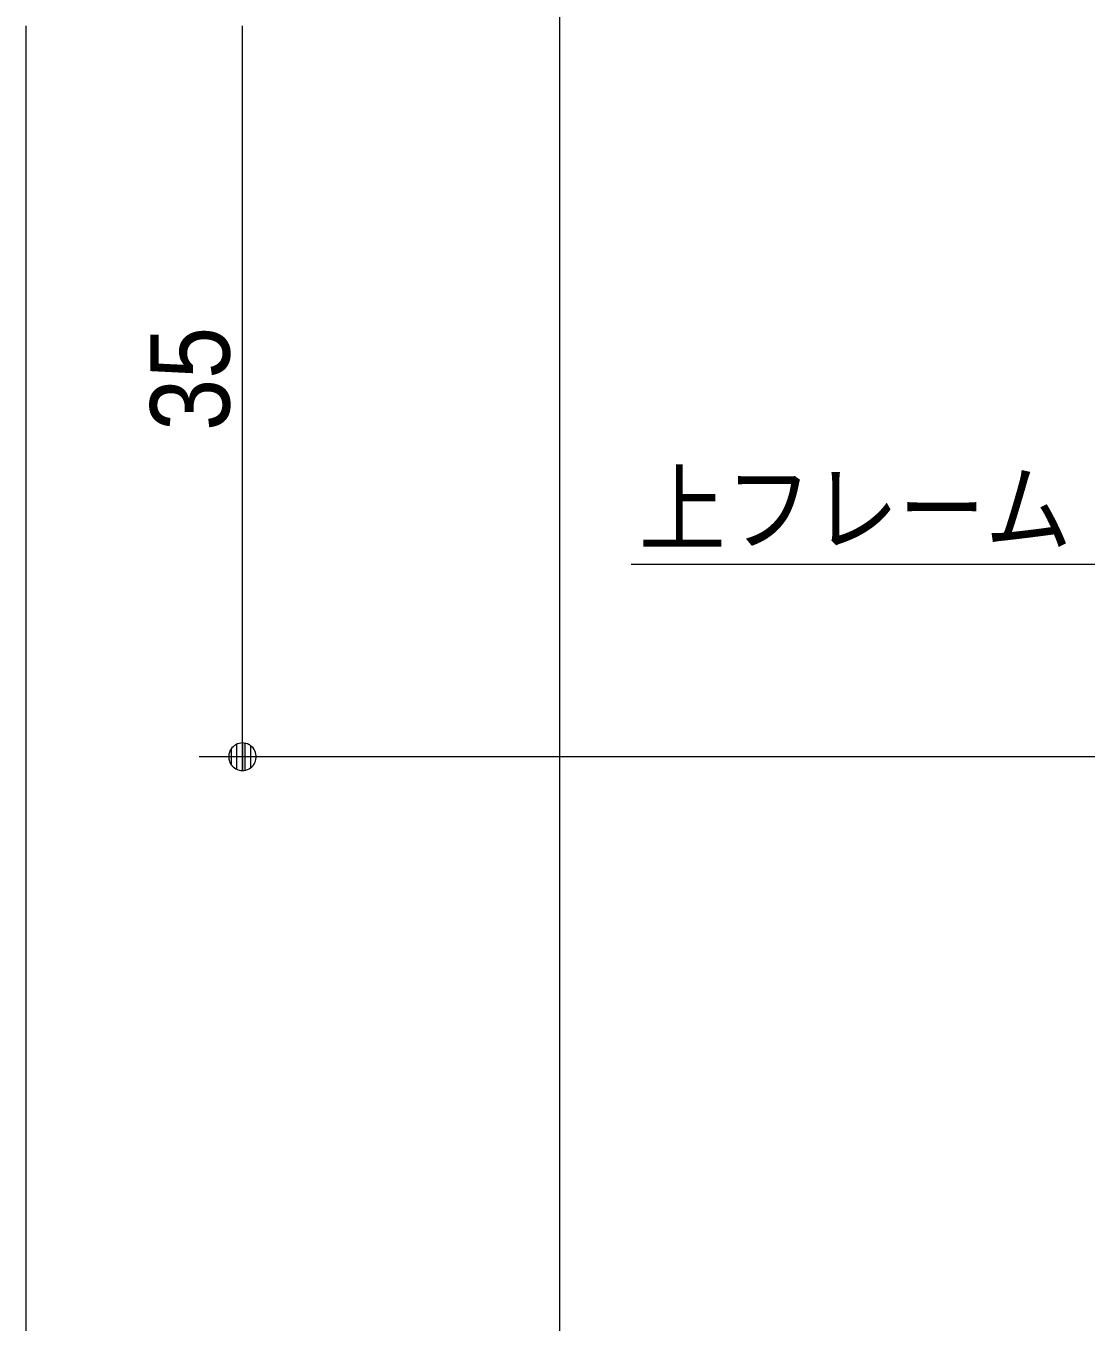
# Model space of a CAD drawing. Units: millimetres, scale not verified. Extents: x -6062 to 6062, y -3045 to 3045.
# Drawn here: x -276 to 214, y -21 to 578 of the extents above; entities that cross this region are included whole.
import ezdxf
from ezdxf.enums import TextEntityAlignment as Align

# ---------------------------------------------------------------- set-up
doc = ezdxf.new("R2010")
doc.units = ezdxf.units.MM
doc.header["$LTSCALE"] = 20
for name, color, linetype, lineweight in [('0-1_0', 7, 'Continuous', 9), ('0-2_2寸法-1', 7, 'Continuous', 9), ('0-3_2寸法-3', 7, 'Continuous', 9), ('0-4_3一般', 7, 'Continuous', 9)]:
    doc.layers.add(name, color=color, linetype=linetype, lineweight=lineweight)
doc.styles.add('ＭＳ ゴシック', font='')
doc.styles.add('ＭＳ Ｐゴシック', font='')
doc.styles.get('ＭＳ ゴシック').set_extended_font_data('MS Gothic')
doc.styles.get('ＭＳ Ｐゴシック').set_extended_font_data('MS PGothic')

# ---------------------------------------------------------------- blocks, each defined once
blk = doc.blocks.new('_Dot')
at = {"layer": '0-1_0'}
for p, q in [((-10, 0), (-20, 0)), ((9.78, 2), (-9.78, 2)), ((7.99, 6), (-7.99, 6)), ((9.16, -3.98), (-9.16, -3.98)), ((6, -7.98), (-6, -7.98))]:
    blk.add_line(p, q, dxfattribs=at)
for points in [[(10, 0), (9.92, 1.25), (9.69, 2.49), (9.3, 3.68), (8.76, 4.82), (8.09, 5.88), (7.29, 6.85), (6.37, 7.71), (5.36, 8.44), (4.26, 9.05), (3.09, 9.51), (1.87, 9.82), (0.63, 9.98), (-0.63, 9.98), (-1.87, 9.82), (-3.09, 9.51), (-4.26, 9.05), (-5.36, 8.44), (-6.37, 7.71), (-7.29, 6.85), (-8.09, 5.88), (-8.76, 4.82), (-9.3, 3.68), (-9.69, 2.49), (-9.92, 1.25), (-10, 0), (0, 0)], [(-10, 0), (-9.92, -1.25), (-9.69, -2.49), (-9.3, -3.68), (-8.76, -4.82), (-8.09, -5.88), (-7.29, -6.85), (-6.37, -7.71), (-5.36, -8.44), (-4.26, -9.05), (-3.09, -9.51), (-1.87, -9.82), (-0.63, -9.98), (0.63, -9.98), (1.87, -9.82), (3.09, -9.51), (4.26, -9.05), (5.36, -8.44), (6.37, -7.71), (7.29, -6.85), (8.09, -5.88), (8.76, -4.82), (9.3, -3.68), (9.69, -2.49), (9.92, -1.25), (10, 0), (0, 0)]]:
    blk.add_lwpolyline(points, close=True, dxfattribs=at)
blk = doc.blocks.new('グループ-70')
at = {"layer": '0-4_3一般'}
blk.add_line((35163.7, 20804.9), (35163.7, -39000), dxfattribs=at)

msp = doc.modelspace()

# ---------------------------------------------------------------- linework, layer by layer
at = {"layer": '0-2_2寸法-1'}
for p, q in [((-275.69, 577.53), (-275.69, -1807.29)), ((-175.69, 252.96), (-175.69, 577.53)), ((270.68, 240.25), (-195.69, 240.25))]:
    msp.add_line(p, q, dxfattribs=at)
at = {"layer": '0-3_2寸法-3'}
msp.add_lwpolyline([(290.68, 363.56), (230.68, 328.92), (3.8, 328.92)], dxfattribs=at)

# ---------------------------------------------------------------- block references
at = {"layer": '0-2_2寸法-1', "xscale": 0.6356201, "yscale": 0.6356201, "rotation": 270}
msp.add_blockref('_Dot', (-175.69, 240.25), dxfattribs=at)
at = {"layer": '0-4_3一般', "xscale": 0.05, "yscale": 0.05}
msp.add_blockref('グループ-70', (-1787.5, 0), dxfattribs=at)

# ---------------------------------------------------------------- texts
at = {"layer": '0-2_2寸法-1', "style": 'ＭＳ Ｐゴシック', "width": 0.9}
msp.add_text('35', height=36.66, rotation=90, dxfattribs=at).set_placement((-170.63, 390.65), align=Align.BOTTOM_LEFT)
at = {"layer": '0-3_2寸法-3', "style": 'ＭＳ ゴシック', "width": 0.9}
msp.add_text('上フレーム', height=32.55, dxfattribs=at).set_placement((7.46, 328.81), align=Align.BOTTOM_LEFT)

doc.saveas('drawing.dxf')
